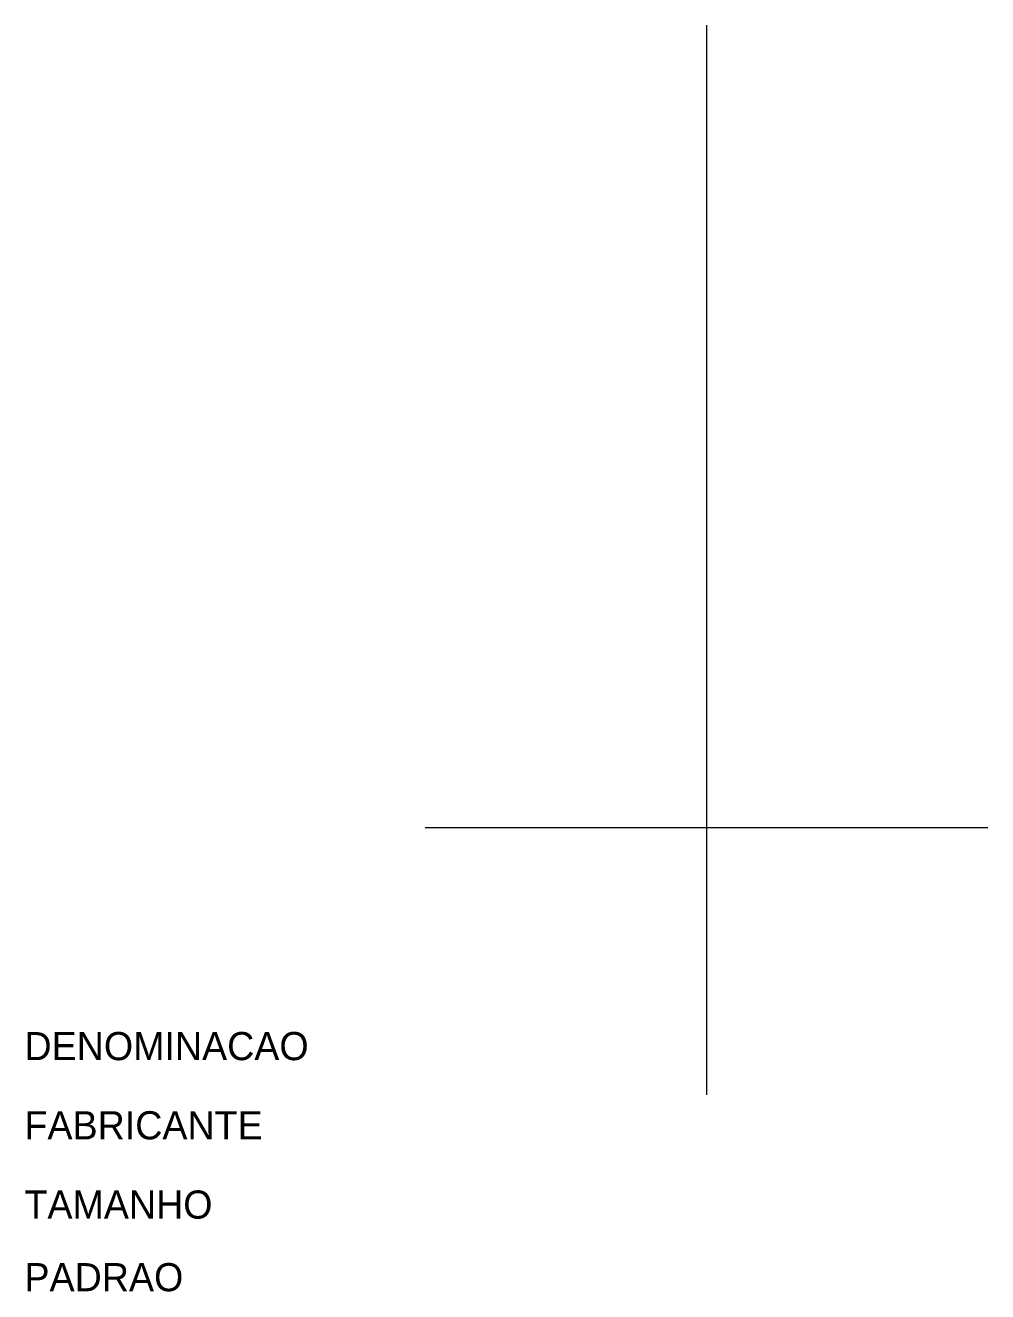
# Model space of a CAD drawing. Extents: x 0 to 171, y -9 to 215.
import ezdxf

# ---------------------------------------------------------------- set-up
doc = ezdxf.new("R2010")
doc.units = 0
doc.layers.add('TUPY', color=3, linetype='CONTINUOUS')

msp = doc.modelspace()

# ---------------------------------------------------------------- linework, layer by layer
at = {"layer": 'TUPY', "color": 0}
for p, q in [((121.24, 215.5), (121.24, 25.5)), ((71.24, 73.02), (171.24, 73.02))]:
    msp.add_line(p, q, dxfattribs=at)

# ---------------------------------------------------------------- texts
at = {"layer": 'TUPY', "color": 0, "flags": 1}
for tag, p, s in [('DENOMINACAO', (0, 31.67), 'VALVULA DE PROVA E DESCARGA'), ('FABRICANTE', (0, 17.6), ''), ('TAMANHO', (0, 3.52), ''), ('PADRAO', (0, -9.38), '')]:
    msp.add_attdef(tag, p, s, height=5, dxfattribs=at)

doc.saveas('drawing.dxf')
